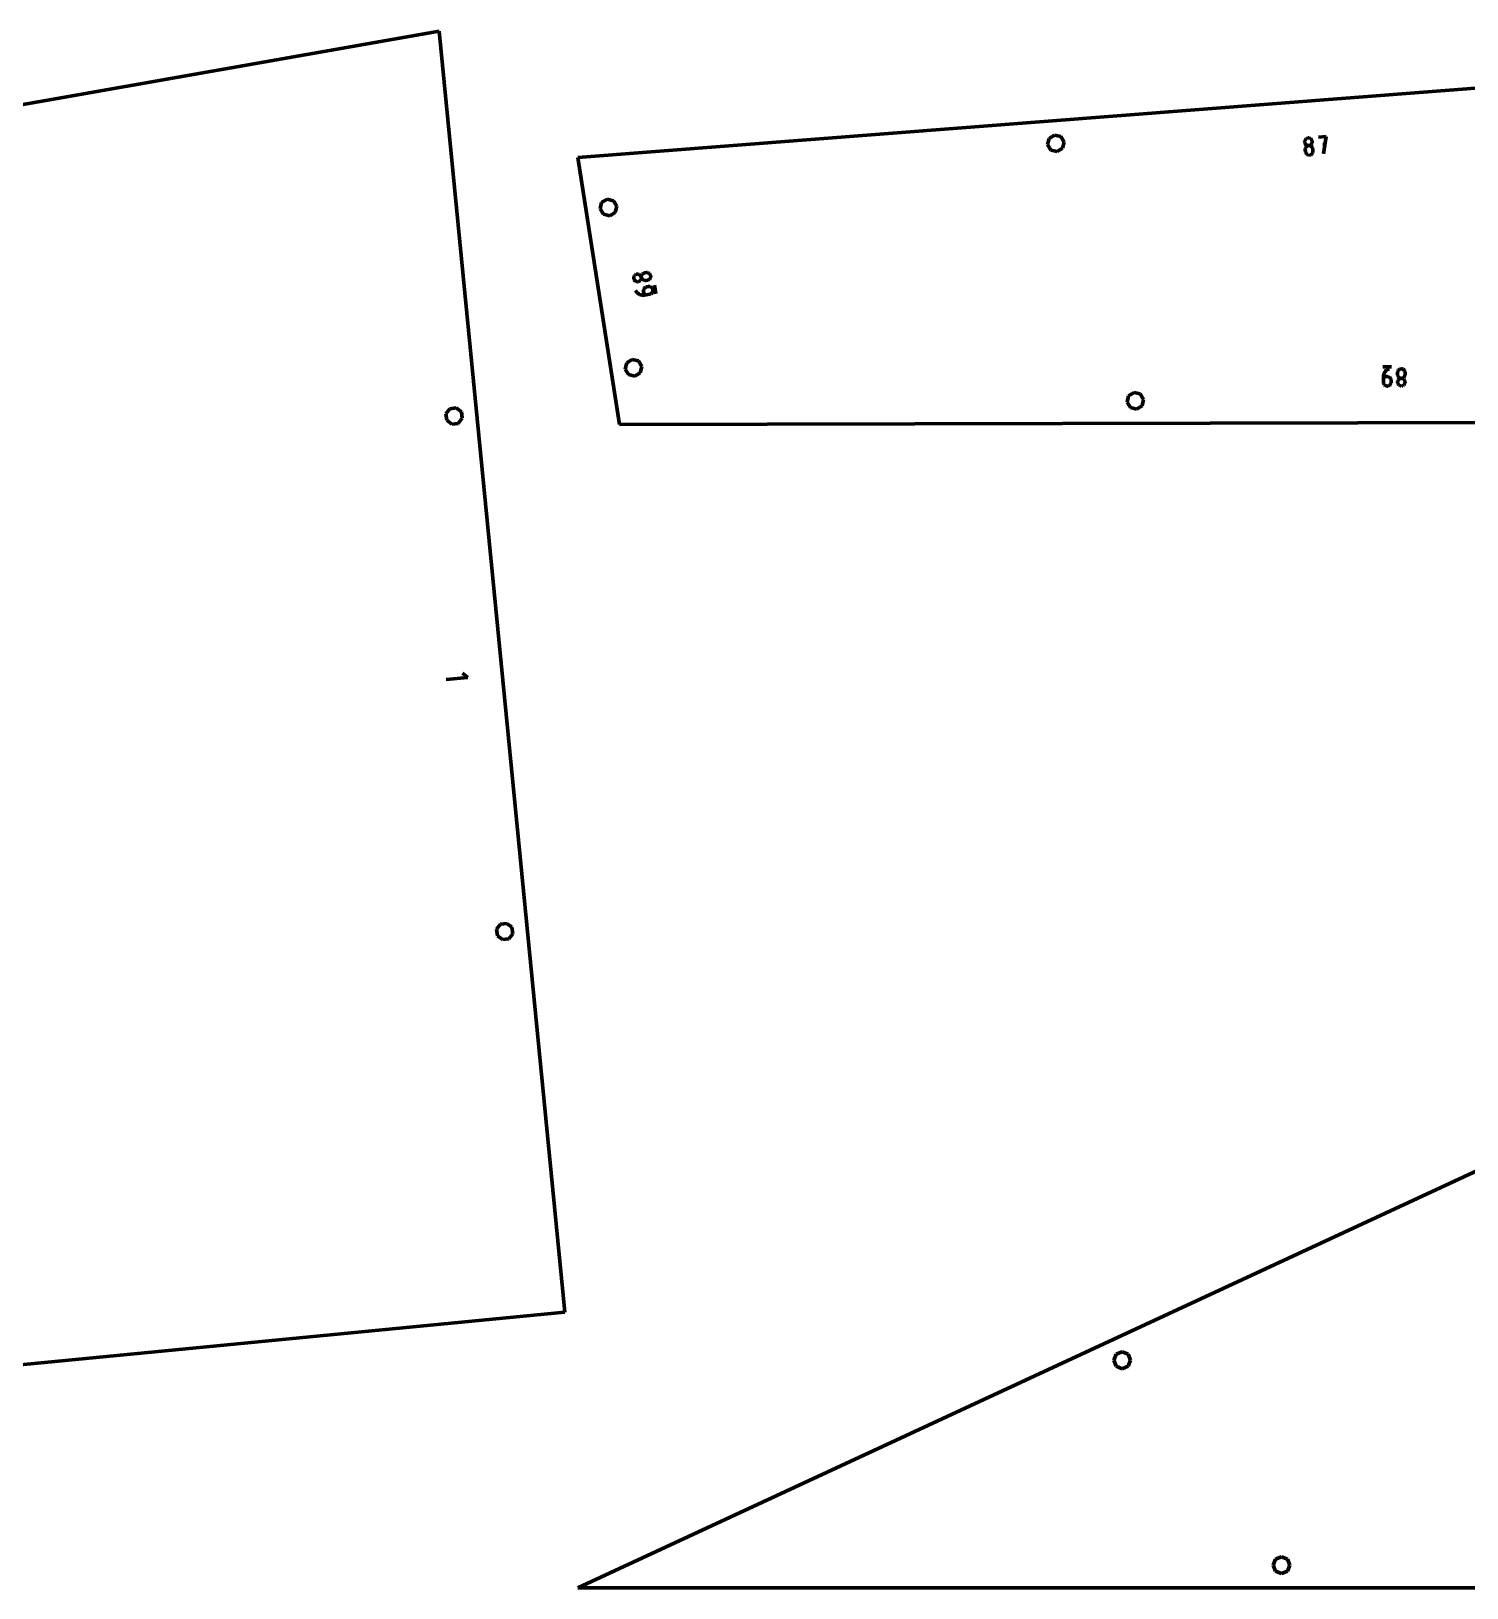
# Model space of a CAD drawing. Header units: inches. Extents: x -100 to 100, y -100 to -26.
# Drawn here: x -77.03 to -63.17, y -99.94 to -84.91 of the extents above; entities that cross this region are included whole.
import ezdxf

# ---------------------------------------------------------------- set-up
doc = ezdxf.new("R2010")
doc.units = ezdxf.units.IN
doc.header["$MEASUREMENT"] = 0
for name, color, linetype, lineweight in [('annotation', 7, 'Continuous', 0), ('boundary', 7, 'Continuous', 0), ('hole', 7, 'Continuous', 0)]:
    doc.layers.add(name, color=color, linetype=linetype, lineweight=lineweight)

msp = doc.modelspace()

# ---------------------------------------------------------------- linework, layer by layer
at = {"layer": 'annotation', "color": 1, "lineweight": 70}
for p, q in [((-64.734112, -85.960584), (-64.736394, -85.966516)), ((-64.730877, -85.955174), (-64.734112, -85.960584)), ((-64.726784, -85.950398), (-64.730877, -85.955174)), ((-64.721929, -85.946369), (-64.726784, -85.950398)), ((-64.71641, -85.943202), (-64.721929, -85.946369)), ((-64.710323, -85.941009), (-64.71641, -85.943202)), ((-64.703763, -85.939904), (-64.710323, -85.941009)), ((-64.697111, -85.939986), (-64.703763, -85.939904)), ((-64.703763, -85.939904), (-64.703763, -85.939904)), ((-64.690759, -85.941216), (-64.697111, -85.939986)), ((-64.684818, -85.943497), (-64.690759, -85.941216)), ((-64.679401, -85.94673), (-64.684818, -85.943497)), ((-64.674622, -85.950819), (-64.679401, -85.94673)), ((-64.670593, -85.955668), (-64.674622, -85.950819)), ((-64.667426, -85.961177), (-64.670593, -85.955668)), ((-64.665234, -85.967251), (-64.667426, -85.961177)), ((-64.531199, -85.926343), (-64.60487, -85.932045)), ((-64.555205, -86.094862), (-64.531199, -85.926343)), ((-64.737624, -85.972855), (-64.737708, -85.979488)), ((-64.737708, -85.979488), (-64.737708, -85.979488)), ((-64.737708, -85.979488), (-64.736602, -85.986061)), ((-64.736394, -85.966516), (-64.737624, -85.972855)), ((-64.736602, -85.986061), (-64.734407, -85.992159)), ((-64.734407, -85.992159), (-64.731238, -85.997686)), ((-64.731924, -86.046498), (-64.732005, -86.053159)), ((-64.732005, -86.053159), (-64.730587, -86.071486)), ((-64.730695, -86.040137), (-64.731924, -86.046498)), ((-64.731238, -85.997686), (-64.727206, -86.002547)), ((-64.728415, -86.034189), (-64.730695, -86.040137)), ((-64.730587, -86.071486), (-64.730587, -86.071486)), ((-64.730587, -86.071486), (-64.729481, -86.078055)), ((-64.729481, -86.078055), (-64.727287, -86.084143)), ((-64.72518, -86.028767), (-64.728415, -86.034189)), ((-64.727287, -86.084143), (-64.724119, -86.089657)), ((-64.727206, -86.002547), (-64.722426, -86.006645)), ((-64.721088, -86.023983), (-64.72518, -86.028767)), ((-64.724119, -86.089657), (-64.720089, -86.094502)), ((-64.722426, -86.006645), (-64.717008, -86.009884)), ((-64.716234, -86.01995), (-64.721088, -86.023983)), ((-64.720089, -86.094502), (-64.715309, -86.098582)), ((-64.717008, -86.009884), (-64.711068, -86.012167)), ((-64.710715, -86.01678), (-64.716234, -86.01995)), ((-64.715309, -86.098582), (-64.709893, -86.101805)), ((-64.711068, -86.012167), (-64.704716, -86.013398)), ((-64.704627, -86.014586), (-64.710715, -86.01678)), ((-64.709893, -86.101805), (-64.703953, -86.104074)), ((-64.704716, -86.013398), (-64.698068, -86.013481)), ((-64.698068, -86.013481), (-64.704627, -86.014586)), ((-64.703953, -86.104074), (-64.697603, -86.105295)), ((-64.698068, -86.013481), (-64.691511, -86.012376)), ((-64.691416, -86.013564), (-64.698068, -86.013481)), ((-64.698068, -86.013481), (-64.698068, -86.013481)), ((-64.698068, -86.013481), (-64.698068, -86.013481)), ((-64.697603, -86.105295), (-64.690954, -86.105375)), ((-64.691511, -86.012376), (-64.685425, -86.010182)), ((-64.685063, -86.014794), (-64.691416, -86.013564)), ((-64.690954, -86.105375), (-64.684397, -86.104273)), ((-64.690954, -86.105375), (-64.690954, -86.105375)), ((-64.685425, -86.010182), (-64.679906, -86.007012)), ((-64.679122, -86.017075), (-64.685063, -86.014794)), ((-64.684397, -86.104273), (-64.678311, -86.102089)), ((-64.679906, -86.007012), (-64.675052, -86.002978)), ((-64.673706, -86.020312), (-64.679122, -86.017075)), ((-64.678311, -86.102089), (-64.672791, -86.098933)), ((-64.675052, -86.002978), (-64.670959, -85.998194)), ((-64.668926, -86.024409), (-64.673706, -86.020312)), ((-64.672791, -86.098933), (-64.667935, -86.094915)), ((-64.670959, -85.998194), (-64.667723, -85.99277)), ((-64.664896, -86.029268), (-64.668926, -86.024409)), ((-64.667935, -86.094915), (-64.663841, -86.090148)), ((-64.667723, -85.99277), (-64.665442, -85.98682)), ((-64.665442, -85.98682), (-64.664212, -85.980457)), ((-64.664131, -85.973793), (-64.665234, -85.967251)), ((-64.661727, -86.034794), (-64.664896, -86.029268)), ((-64.664212, -85.980457), (-64.664131, -85.973793)), ((-64.664131, -85.973793), (-64.664131, -85.973793)), ((-64.663841, -86.090148), (-64.660604, -86.084741)), ((-64.659534, -86.040892), (-64.661727, -86.034794)), ((-64.660604, -86.084741), (-64.658322, -86.078805)), ((-64.658428, -86.047464), (-64.659534, -86.040892)), ((-64.657009, -86.06579), (-64.658428, -86.047464)), ((-64.658428, -86.047464), (-64.658428, -86.047464)), ((-64.658322, -86.078805), (-64.657091, -86.072451)), ((-64.657091, -86.072451), (-64.657009, -86.06579)), ((-64.525488, -86.000117), (-64.562318, -86.002968)), ((-71.212666, -87.283719), (-71.2134, -87.290151)), ((-71.2134, -87.290151), (-71.212966, -87.296792)), ((-71.212966, -87.296792), (-71.212966, -87.296792)), ((-71.212966, -87.296792), (-71.211355, -87.303249)), ((-71.210852, -87.277616), (-71.212666, -87.283719)), ((-71.211355, -87.303249), (-71.208695, -87.30915)), ((-71.208047, -87.271963), (-71.210852, -87.277616)), ((-71.208695, -87.30915), (-71.205108, -87.31441)), ((-71.204339, -87.266879), (-71.208047, -87.271963)), ((-71.205108, -87.31441), (-71.200713, -87.318939)), ((-71.199816, -87.262483), (-71.204339, -87.266879)), ((-71.194566, -87.258897), (-71.199816, -87.262483)), ((-71.188677, -87.25624), (-71.194566, -87.258897)), ((-71.182238, -87.254632), (-71.188677, -87.25624)), ((-71.175585, -87.254196), (-71.182238, -87.254632)), ((-71.182238, -87.254632), (-71.182238, -87.254632)), ((-71.169143, -87.254929), (-71.175585, -87.254196)), ((-71.163031, -87.256743), (-71.169143, -87.254929)), ((-71.157371, -87.259549), (-71.163031, -87.256743)), ((-71.152281, -87.263261), (-71.157371, -87.259549)), ((-71.1532, -87.319714), (-71.148665, -87.315315)), ((-71.147881, -87.26779), (-71.152281, -87.263261)), ((-71.148665, -87.315315), (-71.144948, -87.310229)), ((-71.144291, -87.273048), (-71.147881, -87.26779)), ((-71.144948, -87.310229), (-71.142138, -87.304574)), ((-71.14163, -87.278949), (-71.144291, -87.273048)), ((-71.142138, -87.304574), (-71.140322, -87.298472)), ((-71.140019, -87.285403), (-71.14163, -87.278949)), ((-71.139719, -87.272331), (-71.140453, -87.278762)), ((-71.140453, -87.278762), (-71.140019, -87.285403)), ((-71.140322, -87.298472), (-71.139586, -87.292041)), ((-71.140019, -87.285403), (-71.140019, -87.285403)), ((-71.140019, -87.285403), (-71.138408, -87.29186)), ((-71.139586, -87.292041), (-71.140019, -87.285403)), ((-71.140019, -87.285403), (-71.140019, -87.285403)), ((-71.137904, -87.266228), (-71.139719, -87.272331)), ((-71.138408, -87.29186), (-71.135748, -87.297762)), ((-71.135096, -87.260574), (-71.137904, -87.266228)), ((-71.135748, -87.297762), (-71.132158, -87.303021)), ((-71.131381, -87.255488), (-71.135096, -87.260574)), ((-71.132158, -87.303021), (-71.127758, -87.30755)), ((-71.126846, -87.251091), (-71.131381, -87.255488)), ((-71.127758, -87.30755), (-71.122669, -87.31126)), ((-71.12158, -87.247503), (-71.126846, -87.251091)), ((-71.122669, -87.31126), (-71.11701, -87.314066)), ((-71.115668, -87.244842), (-71.12158, -87.247503)), ((-71.11701, -87.314066), (-71.110901, -87.315879)), ((-71.109199, -87.243229), (-71.115668, -87.244842)), ((-71.110901, -87.315879), (-71.104461, -87.316611)), ((-71.091029, -87.240392), (-71.109199, -87.243229)), ((-71.109199, -87.243229), (-71.109199, -87.243229)), ((-71.104461, -87.316611), (-71.097811, -87.316176)), ((-71.097811, -87.316176), (-71.079641, -87.313339)), ((-71.084379, -87.239957), (-71.091029, -87.240392)), ((-71.077947, -87.240692), (-71.084379, -87.239957)), ((-71.079641, -87.313339), (-71.073175, -87.311726)), ((-71.079641, -87.313339), (-71.079641, -87.313339)), ((-71.071849, -87.242508), (-71.077947, -87.240692)), ((-71.073175, -87.311726), (-71.067272, -87.309066)), ((-71.066205, -87.245317), (-71.071849, -87.242508)), ((-71.067272, -87.309066), (-71.062018, -87.305478)), ((-71.061132, -87.249031), (-71.066205, -87.245317)), ((-71.062018, -87.305478), (-71.057498, -87.301082)), ((-71.056748, -87.253562), (-71.061132, -87.249031)), ((-71.057498, -87.301082), (-71.053799, -87.295999)), ((-71.053172, -87.258823), (-71.056748, -87.253562)), ((-71.053799, -87.295999), (-71.051005, -87.290347)), ((-71.050521, -87.264725), (-71.053172, -87.258823)), ((-71.051005, -87.290347), (-71.049202, -87.284246)), ((-71.048913, -87.27118), (-71.050521, -87.264725)), ((-71.049202, -87.284246), (-71.048477, -87.277817)), ((-71.048477, -87.277817), (-71.048913, -87.27118)), ((-71.048913, -87.27118), (-71.048913, -87.27118)), ((-71.200713, -87.318939), (-71.195632, -87.322651)), ((-71.195632, -87.322651), (-71.189984, -87.325459)), ((-71.195022, -87.413049), (-71.195022, -87.413049)), ((-71.195022, -87.413049), (-71.189473, -87.422886)), ((-71.189984, -87.325459), (-71.183891, -87.327274)), ((-71.189473, -87.422886), (-71.182697, -87.43165)), ((-71.183891, -87.327274), (-71.177473, -87.32801)), ((-71.182697, -87.43165), (-71.174843, -87.439263)), ((-71.177473, -87.32801), (-71.17085, -87.327579)), ((-71.174843, -87.439263), (-71.166057, -87.445647)), ((-71.17085, -87.327579), (-71.16438, -87.325965)), ((-71.17085, -87.327579), (-71.17085, -87.327579)), ((-71.166057, -87.445647), (-71.156488, -87.450725)), ((-71.16438, -87.325965), (-71.158468, -87.323304)), ((-71.158468, -87.323304), (-71.1532, -87.319714)), ((-71.156488, -87.450725), (-71.146283, -87.454419)), ((-71.146283, -87.454419), (-71.135589, -87.456651)), ((-71.135589, -87.456651), (-71.124554, -87.457343)), ((-71.124554, -87.457343), (-71.113326, -87.456417)), ((-71.118734, -87.406856), (-71.119459, -87.413293)), ((-71.119459, -87.413293), (-71.11902, -87.419944)), ((-71.11902, -87.419944), (-71.113326, -87.456417)), ((-71.116932, -87.400754), (-71.118734, -87.406856)), ((-71.114138, -87.395104), (-71.116932, -87.400754)), ((-71.110438, -87.390024), (-71.114138, -87.395104)), ((-71.113326, -87.456417), (-71.058734, -87.447894)), ((-71.105917, -87.385634), (-71.110438, -87.390024)), ((-71.100662, -87.382051), (-71.105917, -87.385634)), ((-71.094759, -87.379395), (-71.100662, -87.382051)), ((-71.088293, -87.377784), (-71.094759, -87.379395)), ((-71.070123, -87.374948), (-71.088293, -87.377784)), ((-71.088293, -87.377784), (-71.088293, -87.377784)), ((-71.06347, -87.37451), (-71.070123, -87.374948)), ((-71.057029, -87.375239), (-71.06347, -87.37451)), ((-71.058734, -87.447894), (-71.052265, -87.446281)), ((-71.058734, -87.447894), (-71.058734, -87.447894)), ((-71.05092, -87.377048), (-71.057029, -87.375239)), ((-71.052265, -87.446281), (-71.046354, -87.44362)), ((-71.045262, -87.379849), (-71.05092, -87.377048)), ((-71.046354, -87.44362), (-71.041087, -87.44003)), ((-71.040174, -87.383556), (-71.045262, -87.379849)), ((-71.041087, -87.44003), (-71.036553, -87.435632)), ((-71.035776, -87.388084), (-71.040174, -87.383556)), ((-71.036553, -87.435632), (-71.032838, -87.430545)), ((-71.032187, -87.393345), (-71.035776, -87.388084)), ((-71.032838, -87.430545), (-71.03003, -87.424891)), ((-71.029527, -87.399252), (-71.032187, -87.393345)), ((-71.03003, -87.424891), (-71.028215, -87.418789)), ((-71.027914, -87.40572), (-71.029527, -87.399252)), ((-71.028215, -87.418789), (-71.027481, -87.412358)), ((-71.027481, -87.412358), (-71.027914, -87.40572)), ((-71.027914, -87.40572), (-71.027914, -87.40572)), ((-71.000976, -87.443557), (-71.013797, -87.361432)), ((-63.899148, -88.148145), (-63.982267, -88.148346)), ((-63.970386, -88.210743), (-63.974214, -88.220955)), ((-63.965188, -88.201234), (-63.970386, -88.210743)), ((-63.958721, -88.192563), (-63.965188, -88.201234)), ((-63.951084, -88.184867), (-63.958721, -88.192563)), ((-63.942377, -88.178281), (-63.951084, -88.184867)), ((-63.9327, -88.17294), (-63.942377, -88.178281)), ((-63.922153, -88.16898), (-63.9327, -88.17294)), ((-63.922153, -88.16898), (-63.922153, -88.16898)), ((-63.840714, -88.199004), (-63.841294, -88.205643)), ((-63.841294, -88.205643), (-63.841249, -88.224033)), ((-63.839011, -88.192758), (-63.840714, -88.199004)), ((-63.83629, -88.187007), (-63.839011, -88.192758)), ((-63.832657, -88.181854), (-63.83629, -88.187007)), ((-63.828215, -88.177404), (-63.832657, -88.181854)), ((-63.82307, -88.17376), (-63.828215, -88.177404)), ((-63.817328, -88.171024), (-63.82307, -88.17376)), ((-63.811092, -88.1693), (-63.817328, -88.171024)), ((-63.804468, -88.168691), (-63.811092, -88.1693)), ((-63.797841, -88.169268), (-63.804468, -88.168691)), ((-63.804468, -88.168691), (-63.804468, -88.168691)), ((-63.791596, -88.170962), (-63.797841, -88.169268)), ((-63.785841, -88.17367), (-63.791596, -88.170962)), ((-63.780678, -88.17729), (-63.785841, -88.17367)), ((-63.776215, -88.181718), (-63.780678, -88.17729)), ((-63.772557, -88.186853), (-63.776215, -88.181718)), ((-63.769809, -88.192591), (-63.772557, -88.186853)), ((-63.768076, -88.198829), (-63.769809, -88.192591)), ((-63.767464, -88.205465), (-63.768076, -88.198829)), ((-63.767464, -88.205465), (-63.767464, -88.205465)), ((-63.767419, -88.223855), (-63.767464, -88.205465)), ((-63.976573, -88.231734), (-63.977363, -88.242944)), ((-63.940448, -88.242855), (-63.977363, -88.242944)), ((-63.977363, -88.242944), (-63.97723, -88.298384)), ((-63.97723, -88.298384), (-63.97723, -88.298384)), ((-63.97723, -88.298384), (-63.976619, -88.305024)), ((-63.976619, -88.305024), (-63.974891, -88.311272)), ((-63.974214, -88.220955), (-63.976573, -88.231734)), ((-63.974891, -88.311272), (-63.972148, -88.317024)), ((-63.972148, -88.317024), (-63.968495, -88.322175)), ((-63.968495, -88.322175), (-63.964036, -88.326621)), ((-63.964036, -88.326621), (-63.958876, -88.330257)), ((-63.958876, -88.330257), (-63.953118, -88.332979)), ((-63.953118, -88.332979), (-63.946866, -88.334683)), ((-63.946866, -88.334683), (-63.940225, -88.335263)), ((-63.933821, -88.243435), (-63.940448, -88.242855)), ((-63.940225, -88.335263), (-63.933601, -88.334651)), ((-63.940225, -88.335263), (-63.940225, -88.335263)), ((-63.927577, -88.245137), (-63.933821, -88.243435)), ((-63.933601, -88.334651), (-63.927366, -88.332917)), ((-63.921821, -88.247858), (-63.927577, -88.245137)), ((-63.927366, -88.332917), (-63.921623, -88.330167)), ((-63.916659, -88.251492), (-63.921821, -88.247858)), ((-63.921623, -88.330167), (-63.916478, -88.326506)), ((-63.912196, -88.255937), (-63.916659, -88.251492)), ((-63.916478, -88.326506), (-63.912037, -88.322039)), ((-63.908538, -88.261086), (-63.912196, -88.255937)), ((-63.912037, -88.322039), (-63.908403, -88.31687)), ((-63.905789, -88.266837), (-63.908538, -88.261086)), ((-63.908403, -88.31687), (-63.905682, -88.311105)), ((-63.904056, -88.273084), (-63.905789, -88.266837)), ((-63.905682, -88.311105), (-63.90398, -88.304849)), ((-63.903444, -88.279723), (-63.904056, -88.273084)), ((-63.90398, -88.304849), (-63.9034, -88.298206)), ((-63.9034, -88.298206), (-63.903444, -88.279723)), ((-63.903444, -88.279723), (-63.903444, -88.279723)), ((-63.841249, -88.224033), (-63.841249, -88.224033)), ((-63.841249, -88.224033), (-63.840638, -88.230672)), ((-63.840491, -88.291315), (-63.841071, -88.297957)), ((-63.841071, -88.297957), (-63.841071, -88.297957)), ((-63.841071, -88.297957), (-63.84046, -88.304566)), ((-63.840638, -88.230672), (-63.838906, -88.236919)), ((-63.838788, -88.285058), (-63.840491, -88.291315)), ((-63.84046, -88.304566), (-63.838727, -88.310789)), ((-63.838906, -88.236919), (-63.836158, -88.24267)), ((-63.836068, -88.279293), (-63.838788, -88.285058)), ((-63.838727, -88.310789), (-63.83598, -88.316523)), ((-63.836158, -88.24267), (-63.832501, -88.247819)), ((-63.832434, -88.274125), (-63.836068, -88.279293)), ((-63.83598, -88.316523), (-63.832323, -88.321661)), ((-63.832501, -88.247819), (-63.828039, -88.252264)), ((-63.827993, -88.269657), (-63.832434, -88.274125)), ((-63.832323, -88.321661), (-63.827861, -88.326098)), ((-63.828039, -88.252264), (-63.822877, -88.255898)), ((-63.822848, -88.265996), (-63.827993, -88.269657)), ((-63.827861, -88.326098), (-63.822699, -88.329729)), ((-63.822877, -88.255898), (-63.817121, -88.258619)), ((-63.817105, -88.263246), (-63.822848, -88.265996)), ((-63.822699, -88.329729), (-63.816942, -88.332449)), ((-63.817121, -88.258619), (-63.810875, -88.260321)), ((-63.810869, -88.261513), (-63.817105, -88.263246)), ((-63.816942, -88.332449), (-63.810697, -88.334151)), ((-63.810875, -88.260321), (-63.804245, -88.260901)), ((-63.804245, -88.260901), (-63.810869, -88.261513)), ((-63.810697, -88.334151), (-63.804067, -88.334731)), ((-63.804245, -88.260901), (-63.797618, -88.260289)), ((-63.804245, -88.260901), (-63.804245, -88.260901)), ((-63.797618, -88.261481), (-63.804245, -88.260901)), ((-63.804245, -88.260901), (-63.804245, -88.260901)), ((-63.804067, -88.334731), (-63.79744, -88.334119)), ((-63.804067, -88.334731), (-63.804067, -88.334731)), ((-63.797618, -88.260289), (-63.791381, -88.258555)), ((-63.791374, -88.263184), (-63.797618, -88.261481)), ((-63.79744, -88.334119), (-63.791203, -88.332387)), ((-63.791381, -88.258555), (-63.785638, -88.255806)), ((-63.785618, -88.265906), (-63.791374, -88.263184)), ((-63.791203, -88.332387), (-63.78546, -88.32964)), ((-63.785638, -88.255806), (-63.780494, -88.252145)), ((-63.780456, -88.269543), (-63.785618, -88.265906)), ((-63.78546, -88.32964), (-63.780316, -88.325984)), ((-63.780494, -88.252145), (-63.776053, -88.247679)), ((-63.775993, -88.273989), (-63.780456, -88.269543)), ((-63.780316, -88.325984), (-63.775875, -88.321525)), ((-63.776053, -88.247679), (-63.77242, -88.242511)), ((-63.772334, -88.27914), (-63.775993, -88.273989)), ((-63.775875, -88.321525), (-63.772242, -88.316369)), ((-63.77242, -88.242511), (-63.769701, -88.236748)), ((-63.769586, -88.284891), (-63.772334, -88.27914)), ((-63.772242, -88.316369), (-63.769523, -88.310623)), ((-63.769701, -88.236748), (-63.767999, -88.230494)), ((-63.767853, -88.291139), (-63.769586, -88.284891)), ((-63.769523, -88.310623), (-63.767821, -88.30439)), ((-63.767999, -88.230494), (-63.767419, -88.223855)), ((-63.767241, -88.297779), (-63.767853, -88.291139)), ((-63.767821, -88.30439), (-63.767241, -88.297779)), ((-63.767241, -88.297779), (-63.767241, -88.297779)), ((-73.023239, -91.167746), (-72.814242, -91.147241)), ((-72.814242, -91.147241), (-72.865277, -91.105338))]:
    msp.add_line(p, q, dxfattribs=at)
at = {"layer": 'boundary', "color": 5, "lineweight": 70}
for p, q in [((-73.092205, -84.908723), (-99.9375, -89.645285)), ((-71.879012, -97.274405), (-73.092205, -84.908723)), ((-57.572412, -85.032211), (-71.754012, -86.129955)), ((-71.754012, -86.129955), (-71.351603, -88.707517)), ((-71.351603, -88.707517), (-56.391032, -88.671439)), ((-47.821449, -88.832517), (-71.754012, -99.9375)), ((-99.393554, -99.9375), (-71.879012, -97.274405)), ((-71.754012, -99.9375), (-43.167434, -99.9375))]:
    msp.add_line(p, q, dxfattribs=at)
at = {"layer": 'hole', "color": 5, "lineweight": 70}
for p, q in [((-67.219082, -86.004641), (-67.204444, -85.944258)), ((-67.204444, -85.944258), (-67.151396, -85.911911)), ((-67.151396, -85.911911), (-67.091013, -85.926549)), ((-67.091013, -85.926549), (-67.058666, -85.979597)), ((-67.186735, -86.057689), (-67.219082, -86.004641)), ((-67.126352, -86.072327), (-67.186735, -86.057689)), ((-67.073304, -86.03998), (-67.126352, -86.072327)), ((-67.058666, -85.979597), (-67.073304, -86.03998)), ((-71.537606, -86.624247), (-71.522968, -86.563864)), ((-71.522968, -86.563864), (-71.46992, -86.531517)), ((-71.46992, -86.531517), (-71.409537, -86.546155)), ((-71.409537, -86.546155), (-71.37719, -86.599203)), ((-71.505259, -86.677295), (-71.537606, -86.624247)), ((-71.444876, -86.691932), (-71.505259, -86.677295)), ((-71.391828, -86.659586), (-71.444876, -86.691932)), ((-71.37719, -86.599203), (-71.391828, -86.659586)), ((-71.296161, -88.170784), (-71.281523, -88.110401)), ((-71.263814, -88.223832), (-71.296161, -88.170784)), ((-71.281523, -88.110401), (-71.228475, -88.078055)), ((-71.228475, -88.078055), (-71.168092, -88.092692)), ((-71.150383, -88.206123), (-71.203431, -88.23847)), ((-71.168092, -88.092692), (-71.135745, -88.14574)), ((-71.135745, -88.14574), (-71.150383, -88.206123)), ((-71.203431, -88.23847), (-71.263814, -88.223832)), ((-66.452046, -88.48928), (-66.437408, -88.428897)), ((-66.419699, -88.542328), (-66.452046, -88.48928)), ((-66.437408, -88.428897), (-66.38436, -88.39655)), ((-66.38436, -88.39655), (-66.323977, -88.411188)), ((-66.323977, -88.411188), (-66.29163, -88.464236)), ((-66.29163, -88.464236), (-66.306268, -88.524619)), ((-73.025751, -88.603569), (-72.987746, -88.554416)), ((-73.017868, -88.665199), (-73.025751, -88.603569)), ((-72.968715, -88.703204), (-73.017868, -88.665199)), ((-72.987746, -88.554416), (-72.926116, -88.546533)), ((-72.926116, -88.546533), (-72.876963, -88.584538)), ((-72.86908, -88.646168), (-72.907085, -88.695321)), ((-72.876963, -88.584538), (-72.86908, -88.646168)), ((-66.359316, -88.556966), (-66.419699, -88.542328)), ((-66.306268, -88.524619), (-66.359316, -88.556966)), ((-72.907085, -88.695321), (-72.968715, -88.703204)), ((-72.537546, -93.579678), (-72.499542, -93.530525)), ((-72.529664, -93.641308), (-72.537546, -93.579678)), ((-72.499542, -93.530525), (-72.437912, -93.522642)), ((-72.437912, -93.522642), (-72.388759, -93.560647)), ((-72.380876, -93.622277), (-72.418881, -93.67143)), ((-72.388759, -93.560647), (-72.380876, -93.622277)), ((-72.480511, -93.679313), (-72.529664, -93.641308)), ((-72.418881, -93.67143), (-72.480511, -93.679313)), ((-66.580117, -97.740237), (-66.55634, -97.682835)), ((-66.55634, -97.682835), (-66.498937, -97.659058)), ((-66.498937, -97.659058), (-66.441535, -97.682835)), ((-66.441535, -97.682835), (-66.417758, -97.740237)), ((-66.55634, -97.79764), (-66.580117, -97.740237)), ((-66.498937, -97.821417), (-66.55634, -97.79764)), ((-66.441535, -97.79764), (-66.498937, -97.821417)), ((-66.417758, -97.740237), (-66.441535, -97.79764)), ((-65.018126, -99.661347), (-64.960723, -99.637571)), ((-64.960723, -99.637571), (-64.903321, -99.661347)), ((-65.041903, -99.71875), (-65.018126, -99.661347)), ((-65.018126, -99.776152), (-65.041903, -99.71875)), ((-64.960723, -99.799929), (-65.018126, -99.776152)), ((-64.903321, -99.776153), (-64.960723, -99.799929)), ((-64.903321, -99.661347), (-64.879544, -99.71875)), ((-64.879544, -99.71875), (-64.903321, -99.776153))]:
    msp.add_line(p, q, dxfattribs=at)

doc.saveas('drawing.dxf')
